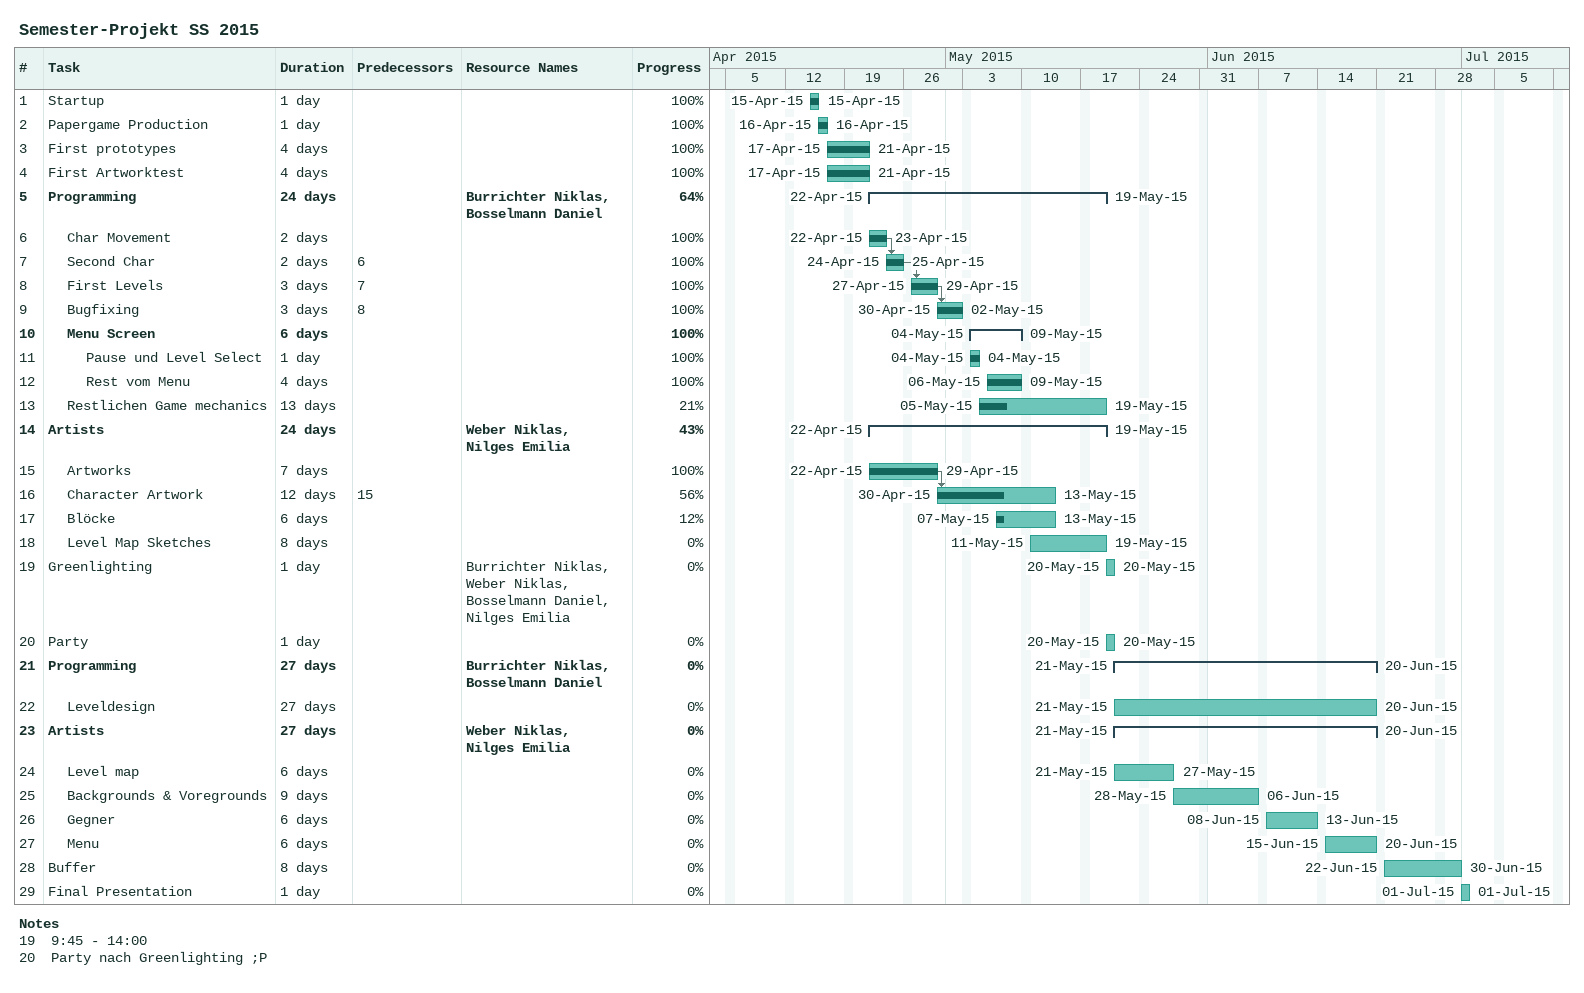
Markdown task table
Semester-Projekt SS 2015

| ID | Level | Task | Duration | Start | Finish | Predecessors | Resources | % complete |
|---|---|---|---|---|---|---|---|---|
| 1 | 1 | Startup | 1d | 2015-04-15 | 2015-04-15 |  |  | 100 |
| 2 | 1 | Papergame Production | 1d | 2015-04-16 | 2015-04-16 |  |  | 100 |
| 3 | 1 | First prototypes | 4d | 2015-04-17 | 2015-04-21 |  |  | 100 |
| 4 | 1 | First Artworktest | 4d | 2015-04-17 | 2015-04-21 |  |  | 100 |
| 5 | 1 | **Programming** | 24d | 2015-04-22 | 2015-05-19 |  | Burrichter Niklas, Bosselmann Daniel | 64 |
| 6 | 2 | Char Movement | 2d | 2015-04-22 | 2015-04-23 |  |  | 100 |
| 7 | 2 | Second Char | 2d | 2015-04-24 | 2015-04-25 | 6 |  | 100 |
| 8 | 2 | First Levels | 3d | 2015-04-27 | 2015-04-29 | 7 |  | 100 |
| 9 | 2 | Bugfixing | 3d | 2015-04-30 | 2015-05-02 | 8 |  | 100 |
| 10 | 2 | **Menu Screen** | 6d | 2015-05-04 | 2015-05-09 |  |  | 100 |
| 11 | 3 | Pause und Level Select | 1d | 2015-05-04 | 2015-05-04 |  |  | 100 |
| 12 | 3 | Rest vom Menu | 4d | 2015-05-06 | 2015-05-09 |  |  | 100 |
| 13 | 2 | Restlichen Game mechanics | 13d | 2015-05-05 | 2015-05-19 |  |  | 21 |
| 14 | 1 | **Artists** | 24d | 2015-04-22 | 2015-05-19 |  | Weber Niklas, Nilges Emilia | 43 |
| 15 | 2 | Artworks | 7d | 2015-04-22 | 2015-04-29 |  |  | 100 |
| 16 | 2 | Character Artwork | 12d | 2015-04-30 | 2015-05-13 | 15 |  | 56 |
| 17 | 2 | Blöcke | 6d | 2015-05-07 | 2015-05-13 |  |  | 12 |
| 18 | 2 | Level Map Sketches | 8d | 2015-05-11 | 2015-05-19 |  |  | 0 |
| 19 | 1 | Greenlighting | 1d | 2015-05-20 | 2015-05-20 |  | Burrichter Niklas, Weber Niklas, Bosselmann Daniel, Nilges Emilia | 0 |
| 20 | 1 | Party | 1d | 2015-05-20 | 2015-05-20 |  |  | 0 |
| 21 | 1 | **Programming** | 27d | 2015-05-21 | 2015-06-20 |  | Burrichter Niklas, Bosselmann Daniel | 0 |
| 22 | 2 | Leveldesign | 27d | 2015-05-21 | 2015-06-20 |  |  | 0 |
| 23 | 1 | **Artists** | 27d | 2015-05-21 | 2015-06-20 |  | Weber Niklas, Nilges Emilia | 0 |
| 24 | 2 | Level map | 6d | 2015-05-21 | 2015-05-27 |  |  | 0 |
| 25 | 2 | Backgrounds & Voregrounds | 9d | 2015-05-28 | 2015-06-06 |  |  | 0 |
| 26 | 2 | Gegner | 6d | 2015-06-08 | 2015-06-13 |  |  | 0 |
| 27 | 2 | Menu | 6d | 2015-06-15 | 2015-06-20 |  |  | 0 |
| 28 | 1 | Buffer | 8d | 2015-06-22 | 2015-06-30 |  |  | 0 |
| 29 | 1 | Final Presentation | 1d | 2015-07-01 | 2015-07-01 |  |  | 0 |

Notes
- 19: 9:45 - 14:00
- 20: Party nach Greenlighting ;P
